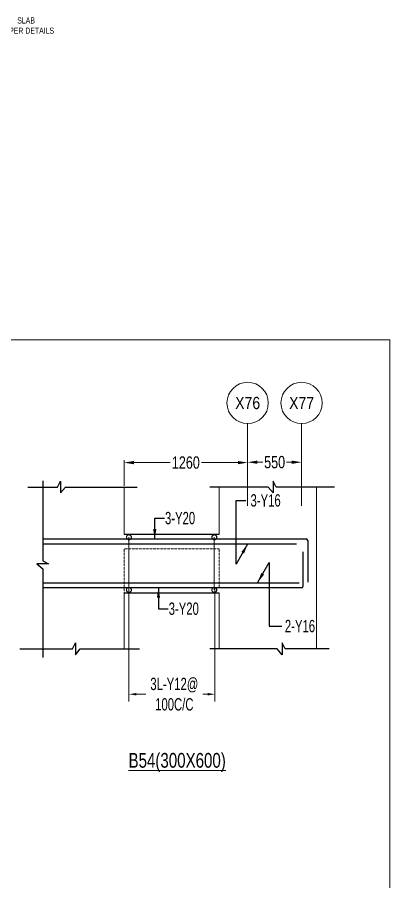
# Model space of a CAD drawing. Header units: millimetres. Extents: x -2697 to 288508, y -1308 to 60928.
# Drawn here: x 69899 to 73694, y 25224 to 34040 of the extents above; entities that cross this region are included whole.
import ezdxf
from ezdxf.enums import TextEntityAlignment as Align

# ---------------------------------------------------------------- set-up
doc = ezdxf.new("R2010")
doc.units = ezdxf.units.MM
doc.header["$LTSCALE"] = 100
for name, pattern in [('ACAD_ISO04W100', [30, 24, -3, 0, -3]), ('CONTINOUS', [0]), ('CONTINU', [0]), ('HIDDEN', [0.375, 0.25, -0.125])]:
    doc.linetypes.add(name, pattern=pattern)
doc.layers.get('Defpoints').update_dxf_attribs({"color": 1, "lineweight": 0})
for name, color, linetype in [('-S-ARROW', 253, 'Continuous'), ('-S-MISC', 8, 'Continuous'), ('-STR-BEAM', 7, 'CONTINU'), ('-STR-REINF', 3, 'Continuous'), ('-STR-TEXT', 6, 'Continuous'), ('TEXT', 2, 'Continuous')]:
    doc.layers.add(name, color=color, linetype=linetype)
for name, color, linetype, lineweight in [('-S-STIRUP', 11, 'Continuous', 9), ('-STR-COLUMN', 5, 'HIDDEN', 13), ('-STR-RF-DIM', 252, 'CONTINOUS', 20), ('A-ANNO-GRID-LINE', 252, 'ACAD_ISO04W100', 20), ('A-ANNO-GRID-TEXT', 13, 'Continuous', 15), ('GRID DIM', 252, 'Continuous', 9), ('SEC TEXT', 9, 'Continuous', 18), ('SLAB LINE', 254, 'HIDDEN', 20)]:
    doc.layers.add(name, color=color, linetype=linetype, lineweight=lineweight)
doc.styles.add('BEAM-LS', font='romans.shx', dxfattribs={"width": 0.8})
doc.styles.add('Dim.s & Anno.(Misc.)', font='ARIALN.TTF')
doc.styles.add('SOBHA', font='swisscl.ttf', dxfattribs={"width": 0.9})
doc.styles.add('sobha.sed', font='swisscl.ttf')
doc.dimstyles.new('S-50', dxfattribs={"dimscale": 50, "dimtxt": 2.5, "dimasz": 2, "dimexe": 0.5, "dimexo": 0.25, "dimgap": 0.25, "dimtad": 0, "dimdec": 0, "dimrnd": 0.0005, "dimzin": 0, "dimdsep": 46, "dimtxsty": 'sobha.sed', "dimblk": 'OBLIQUE', "dimcen": 0.09, "dimclrd": 8, "dimclre": 8, "dimclrt": 6, "dimadec": 0, "dimazin": 0, "dimtfac": 1, "dimtdec": 0, "dimtofl": 0, "dimtmove": 2, "dimatfit": 3, "dimfxl": 0.18, "dimtolj": 1, "dimtzin": 0, "dimlwd": -1, "dimlwe": -1, "dimarcsym": 0})
doc.dimstyles.new('S-DIM50', dxfattribs={"dimscale": 50, "dimtxt": 2.5, "dimasz": 1.5, "dimexe": 1.5, "dimexo": 1, "dimgap": 0.5, "dimtad": 0, "dimdec": 0, "dimzin": 0, "dimdsep": 46, "dimtxsty": 'SOBHA', "dimcen": 0.09, "dimclrd": 256, "dimclre": 256, "dimclrt": 6, "dimadec": 5, "dimazin": 0, "dimtfac": 1, "dimtdec": 0, "dimtofl": 0, "dimtmove": 0, "dimatfit": 3, "dimfxl": 0.18, "dimtolj": 1, "dimtzin": 0, "dimlwd": -1, "dimlwe": -1, "dimarcsym": 0})
doc.dimstyles.new('STIRUP', dxfattribs={"dimscale": 50, "dimtxt": 2.5, "dimasz": 2.2, "dimexe": 0, "dimexo": 0, "dimgap": 0.5, "dimtad": 0, "dimdec": 0, "dimzin": 0, "dimdsep": 46, "dimtxsty": 'BEAM-LS', "dimblk": 'DOTSMALL', "dimcen": 0.09, "dimclrd": 256, "dimclre": 256, "dimclrt": 256, "dimadec": 5, "dimazin": 0, "dimtfac": 1, "dimtdec": 0, "dimtofl": 0, "dimtmove": 0, "dimatfit": 3, "dimldrblk": 'DOTSMALL', "dimfxl": 0, "dimfxlon": 1, "dimtolj": 1, "dimtzin": 0, "dimlwd": -1, "dimlwe": -1, "dimarcsym": 0})

# ---------------------------------------------------------------- blocks, each defined once
blk = doc.blocks.new('_Oblique')
at = {"color": 0, "linetype": 'ByBlock', "lineweight": -2}
blk.add_line((-0.5, -0.5), (0.5, 0.5), dxfattribs=at)
blk = doc.blocks.new('*D101')
at = {"layer": '-STR-RF-DIM', "transparency": 16777216}
for p, q in [((71912.7, 28219.8), (71912.7, 27061.3)), ((71036.2, 28211.8), (71036.2, 27061.3)), ((71111.2, 27136.3), (71207.7, 27136.3)), ((71837.7, 27136.3), (71790, 27136.3))]:
    blk.add_line(p, q, dxfattribs=at)
for points in [[(71111.2, 27148.8), (71111.2, 27123.8), (71036.2, 27136.3)], [(71837.7, 27148.8), (71837.7, 27123.8), (71912.7, 27136.3)]]:
    blk.add_solid(points, dxfattribs=at)
at = {"layer": 'Defpoints', "color": 0, "transparency": 16777216}
for p in [(71912.7, 28219.8, 0), (71036.2, 28211.8, 0), (71036.2, 27136.3)]:
    blk.add_point(p, dxfattribs=at)
at = {"layer": '-STR-RF-DIM', "color": 6, "transparency": 16777216, "insert": (71498.8, 27136.3), "char_height": 125, "attachment_point": 5, "style": 'SOBHA'}
blk.add_mtext('\\A1;3L-Y12@\\P100C/C', dxfattribs=at)
blk = doc.blocks.new('_DotSmall')
at = {"color": 0, "linetype": 'ByBlock', "const_width": 0.5}
blk.add_lwpolyline([(-0.0625, 0, 1), (0.0625, 0, 1)], format="xyb", close=True, dxfattribs=at)
blk = doc.blocks.new('*D102')
at = {"layer": '-S-STIRUP', "ltscale": 100, "transparency": 16777216}
blk.add_line((71906.4, 28200.1), (71906.4, 28736.8), dxfattribs=at)
at = {"layer": 'Defpoints', "color": 0, "linetype": 'CONTINU', "ltscale": 100, "transparency": 16777216}
for p in [(71906.4, 28736.8), (71906.4, 28736.8), (71906.4, 28200.1)]:
    blk.add_point(p, dxfattribs=at)
at = {"layer": '-S-STIRUP', "linetype": 'CONTINU', "ltscale": 100, "transparency": 16777216, "xscale": 100, "yscale": 100, "zscale": 100}
for p, rotation in [((71906.4, 28736.8), 90), ((71906.4, 28200.1), 270)]:
    blk.add_blockref('_DotSmall', p, dxfattribs=dict(at, rotation=rotation))
blk = doc.blocks.new('*D103')
at = {"layer": '-S-STIRUP', "ltscale": 100, "transparency": 16777216}
blk.add_line((71036.2, 28200.1), (71036.2, 28736.8), dxfattribs=at)
at = {"layer": 'Defpoints', "color": 0, "linetype": 'CONTINU', "ltscale": 100, "transparency": 16777216}
for p in [(71036.2, 28736.8), (71036.2, 28736.8), (71036.2, 28200.1)]:
    blk.add_point(p, dxfattribs=at)
at = {"layer": '-S-STIRUP', "linetype": 'CONTINU', "ltscale": 100, "transparency": 16777216, "xscale": 100, "yscale": 100, "zscale": 100}
for p, rotation in [((71036.2, 28736.8), 90), ((71036.2, 28200.1), 270)]:
    blk.add_blockref('_DotSmall', p, dxfattribs=dict(at, rotation=rotation))
blk = doc.blocks.new('A-SYMB_Grid')
blk.add_circle((0, 0), 4.21)
at = {"style": 'Dim.s & Anno.(Misc.)'}
blk.add_attdef('GRID', text='', height=3, dxfattribs=at).set_placement((0, 0), align=Align.MIDDLE_CENTER)
blk = doc.blocks.new('*D133')
at = {"layer": 'Defpoints', "color": 0, "transparency": 16777216}
for p in [(72246.2, 29498.5), (70986.2, 29248.9, 0), (72246.2, 29141.9, 0)]:
    blk.add_point(p, dxfattribs=at)
at = {"layer": 'GRID DIM', "transparency": 16777216}
for p, q in [((70986.2, 29261.4), (70986.2, 29523.5)), ((71086.2, 29498.5), (71456.8, 29498.5)), ((72146.2, 29498.5), (71775.6, 29498.5)), ((72246.2, 29154.4), (72246.2, 29523.5))]:
    blk.add_line(p, q, dxfattribs=at)
for points in [[(71086.2, 29515.1), (71086.2, 29481.8), (70986.2, 29498.5)], [(72146.2, 29515.1), (72146.2, 29481.8), (72246.2, 29498.5)]]:
    blk.add_solid(points, dxfattribs=at)
at = {"layer": 'GRID DIM', "color": 13, "transparency": 16777216, "insert": (71616.2, 29498.5), "char_height": 125, "attachment_point": 5, "style": 'sobha.sed'}
blk.add_mtext('\\A1;1260', dxfattribs=at)
blk = doc.blocks.new('*D134')
at = {"layer": 'Defpoints', "color": 0, "transparency": 16777216}
for p in [(72796.2, 29502.5), (72246.2, 29397.5, 0), (72796.2, 29397.5)]:
    blk.add_point(p, dxfattribs=at)
at = {"layer": 'GRID DIM', "transparency": 16777216}
for p, q in [((72246.2, 29410), (72246.2, 29527.5)), ((72346.2, 29502.5), (72399.4, 29502.5)), ((72696.2, 29502.5), (72642.9, 29502.5)), ((72796.2, 29410), (72796.2, 29527.5))]:
    blk.add_line(p, q, dxfattribs=at)
for points in [[(72346.2, 29519.2), (72346.2, 29485.8), (72246.2, 29502.5)], [(72696.2, 29519.2), (72696.2, 29485.8), (72796.2, 29502.5)]]:
    blk.add_solid(points, dxfattribs=at)
at = {"layer": 'GRID DIM', "color": 13, "transparency": 16777216, "insert": (72521.2, 29502.5), "char_height": 125, "attachment_point": 5, "style": 'sobha.sed'}
blk.add_mtext('\\A1;550', dxfattribs=at)

msp = doc.modelspace()

# ---------------------------------------------------------------- linework, layer by layer
at = {"layer": '-S-MISC', "linetype": 'ByBlock', "ltscale": 1000, "elevation": 0}
for points in [[(70005.62, 29248.93), (70309, 29248.93), (70339.87, 29308.59), (70339.87, 29188.43), (70389.72, 29248.93), (71121.69, 29248.93)], [(70157.34, 29313.6), (70157.34, 28496.45), (70217, 28465.59), (70096.83, 28465.59), (70157.34, 28415.73), (70157.34, 27510.14)], [(73131.12, 29248.93), (72536.81, 29248.93), (72505.94, 29308.59), (72505.94, 29188.43), (72456.09, 29248.93), (71860.33, 29248.93)], [(69923.25, 27598.93), (70459.85, 27598.93), (70490.71, 27658.59), (70490.71, 27538.43), (70540.56, 27598.93), (71142.92, 27598.93)], [(73078.1, 27598.93), (72628.83, 27598.93), (72597.97, 27658.59), (72597.97, 27538.43), (72548.11, 27598.93), (71860.33, 27598.93)]]:
    msp.add_lwpolyline(points, dxfattribs=at)
at = {"layer": '-STR-BEAM'}
for p, q in [((70986.17, 28769.84, 0), (71956.17, 28769.84, 0)), ((70986.17, 28169.84, 0), (71956.17, 28169.84, 0))]:
    msp.add_line(p, q, dxfattribs=at)
at = {"layer": '-STR-COLUMN', "linetype": 'Continuous', "ltscale": 10}
for p, q in [((70986.17, 29248.93, 0), (70986.17, 28769.84, 0)), ((71956.17, 29248.93, 0), (71956.17, 28769.84, 0)), ((72946.17, 29248.93, 0), (72946.17, 27598.93, 0)), ((70986.17, 28169.84, 0), (70986.17, 27598.93, 0)), ((71956.17, 28169.84, 0), (71956.17, 27598.93, 0))]:
    msp.add_line(p, q, dxfattribs=at)
at = {"layer": '-STR-REINF', "ltscale": 10}
for p, q in [((70157.34, 28719.84, 0), (72843.14, 28719.84, 0)), ((70157.34, 28669.84, 0), (72743.14, 28669.84, 0)), ((72858.14, 28704.84, 0), (72858.14, 28279.46, 0)), ((72808.14, 28587.28, 0), (72808.14, 28234.84, 0)), ((72771.46, 28269.84, 0), (70157.34, 28269.84, 0)), ((72793.14, 28219.84, 0), (70157.34, 28219.84, 0))]:
    msp.add_line(p, q, dxfattribs=at)
msp.add_arc((72843.14, 28704.84, 0), 15, 0, 90, dxfattribs=at)
at = {"layer": '-STR-REINF', "ltscale": 10, "extrusion": (5.4182e-08, -3.78616e-09, 1)}
msp.add_arc((72793.14, 28234.84, 0), 15, 270, 0, dxfattribs=at)
at = {"layer": 'A-ANNO-GRID-LINE', "ltscale": 40}
for p, q in [((72246.16, 29896.02, 0), (72246.16, 29056.2, 0)), ((72796.16, 29896.02, 0), (72796.16, 29056.2, 0))]:
    msp.add_line(p, q, dxfattribs=at)
at = {"layer": 'Defpoints', "color": 1}
msp.add_lwpolyline([(38632.78, 30751.34), (73693.86, 30751.34), (73693.86, 3581.9), (38632.78, 3581.9)], close=True, dxfattribs=at)
at = {"layer": 'SLAB LINE', "color": 9, "linetype": 'HIDDEN', "ltscale": 0.1}
for p, q in [((70986.17, 28620.08, 0), (70986.17, 28169.84, 0)), ((71956.17, 28620.08, 0), (70986.17, 28620.08, 0)), ((71956.17, 28620.08, 0), (71956.17, 28219.84, 0))]:
    msp.add_line(p, q, dxfattribs=at)

# ---------------------------------------------------------------- block references
at = {"layer": 'A-ANNO-GRID-TEXT'}
ref = msp.add_blockref('A-SYMB_Grid', (72246.16, 30106.65, 0), dxfattribs=dict(at, xscale=50, yscale=50, zscale=50))
ref.add_attrib('GRID', 'X76', dxfattribs={"layer": '0', "height": 125, "style": 'Dim.s & Anno.(Misc.)'}).set_placement((72246.16, 30106.65, 0), align=Align.MIDDLE_CENTER)
ref = msp.add_blockref('A-SYMB_Grid', (72796.16, 30106.65, 0), dxfattribs=dict(at, xscale=50, yscale=50, zscale=50))
ref.add_attrib('GRID', 'X77', dxfattribs={"layer": '0', "height": 125, "style": 'Dim.s & Anno.(Misc.)'}).set_placement((72796.16, 30106.65, 0), align=Align.MIDDLE_CENTER)

# ---------------------------------------------------------------- texts
at = {"layer": '-STR-TEXT', "color": 6, "char_height": 125, "style": 'SOBHA'}
for s, insert, attachment_point in [('\\A1;3-Y16', (72275.28, 29048.65, 0), 7), ('\\A1;3-Y20', (71403.52, 28995.11, 0), 1), ('\\A1;3-Y20', (71441.23, 27944.56, 0), 7), ('\\A1;2-Y16', (72625.69, 27893.99, 0), 1)]:
    msp.add_mtext(s, dxfattribs=dict(at, insert=insert, attachment_point=attachment_point))
at = {"layer": 'SEC TEXT', "color": 1, "linetype": 'ByBlock', "style": 'sobha.sed'}
msp.add_text('%%UB54(300X600)', height=150, rotation=0.010721, dxfattribs=at).set_placement((71032.15, 26386.77, 0))
at = {"layer": 'TEXT', "insert": (69988.06, 33955.49, 0), "char_height": 62.5, "attachment_point": 5, "style": 'SOBHA'}
msp.add_mtext('SLAB \\PAS PER DETAILS', dxfattribs=at)

# ---------------------------------------------------------------- dimensions: what is measured, and where the dimension line sits
at = {"layer": '-S-STIRUP', "linetype": 'CONTINU', "ltscale": 100}
for base, p1, p2, picture, middle in [((71036.17, 28736.84, 0), (71036.17, 28200.12, 0), (71036.17, 28736.84, 0), '*D103', (71036.17, 28468.48, 0)), ((71906.42, 28736.84, 178586.59), (71906.42, 28200.12, 178586.59), (71906.42, 28736.84, 178586.59), '*D102', (71906.42, 28468.48, 178586.59))]:
    dim = msp.add_linear_dim(base=base, p1=p1, p2=p2, angle=90, text=' ', dimstyle='STIRUP', override={"dimasz": 2}, dxfattribs=at)
    dim.commit()
    dim.dimension.update_dxf_attribs({"geometry": picture, "text_midpoint": middle})
at = {"layer": '-STR-RF-DIM'}
dim = msp.add_linear_dim(base=(71036.17, 27136.26, 0), p1=(71912.67, 28219.84, 0), p2=(71036.17, 28211.84, 0), angle=180, text='3L-Y12@\\P100C/C', dimstyle='S-DIM50', override={"dimscale": 1, "dimtxt": 125, "dimasz": 75, "dimexe": 75, "dimexo": 0, "dimgap": 25, "dimsah": 1, "dimcen": 4.5, "dimfxl": 75}, dxfattribs=at)
dim.commit()
dim.dimension.update_dxf_attribs({"geometry": '*D101', "text_midpoint": (71498.83, 27136.26, 0), "dimtype": 160})
at = {"layer": 'GRID DIM'}
for base, p1, p2, picture, middle in [((72246.16, 29498.46, 0), (70986.17, 29248.93, 0), (72246.16, 29141.87, 0), '*D133', (71616.17, 29498.46, 0)), ((72796.16, 29502.51, 0), (72246.16, 29397.51, 0), (72796.16, 29397.51, 0), '*D134', (72521.16, 29502.51, 0))]:
    dim = msp.add_linear_dim(base=base, p1=p1, p2=p2, dimstyle='S-50', override={"dimsah": 1, "dimclrd": 256, "dimclre": 256, "dimclrt": 13}, dxfattribs=at)
    dim.commit()
    dim.dimension.update_dxf_attribs({"geometry": picture, "text_midpoint": middle})

# ---------------------------------------------------------------- leaders
at = {"layer": '-S-ARROW', "annotation_type": 0, "has_hookline": 1, "hookline_direction": 1}
for points, text_width in [([(72244.78, 28665.23, 0), (72129.3, 28461.38, 0), (72129.3, 29111.15, 0), (72228.26, 29111.15, 0)], 318.41), ([(71299.48, 28719.84, 0), (71299.48, 28932.61, 0), (71398.52, 28932.61, 0)], 318.41), ([(72349.81, 28277.41, 0), (72465.29, 28481.26, 0), (72465.29, 27831.49, 0), (72594.04, 27831.49, 0)], 318.18), ([(71337.19, 28219.84, 0), (71337.19, 28007.06, 0), (71436.23, 28007.06, 0)], 318.41)]:
    msp.add_leader(points, dimstyle='S-50', override={"dimasz": 2, "dimgap": 0.1, "dimtad": 0}, dxfattribs=dict(at, text_width=text_width))

doc.saveas('drawing.dxf')
